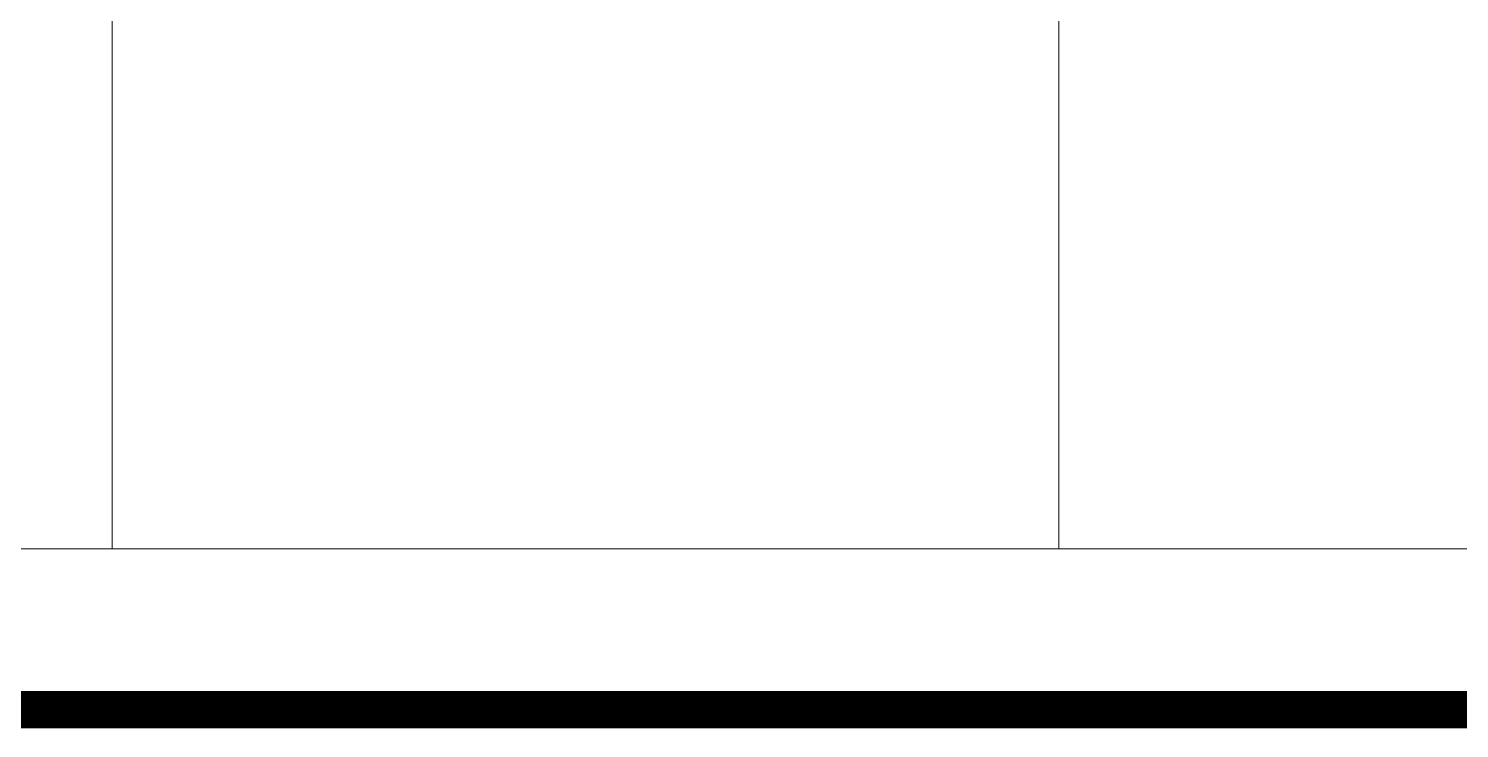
# Model space of a CAD drawing. Header units: inches. Extents: x 242965 to 445791, y 236206 to 423703.
# Drawn here: x 290253 to 309364, y 334018 to 343374 of the extents above; entities that cross this region are included whole.
import ezdxf

# ---------------------------------------------------------------- set-up
doc = ezdxf.new("R2010")
doc.units = ezdxf.units.IN
doc.header["$MEASUREMENT"] = 0
doc.layers.add('8', color=253, linetype='Continuous', lineweight=20)
doc.layers.add('e', color=96, linetype='Continuous', lineweight=5)

msp = doc.modelspace()

# ---------------------------------------------------------------- linework, layer by layer
at = {"layer": '8'}
msp.add_lwpolyline([(245625.122, 336420.808), (245625.122, 372060.808), (443316.424, 372060.808), (443316.424, 336420.808)], close=True, dxfattribs=at)
at = {"layer": 'e', "linetype": 'Continuous'}
for p, q in [((291368.494, 336420.808), (291368.494, 372060.808)), ((304014.403, 336420.808), (304014.403, 372060.808))]:
    msp.add_line(p, q, dxfattribs=at)
at = {"layer": 'e'}
msp.add_line((245625.122, 336420.808), (443316.424, 336420.808), dxfattribs=at)
at = {"layer": 'e', "const_width": 500}
msp.add_lwpolyline([(243214.545, 374386.592), (445541.094, 374386.592), (445541.094, 334267.932), (243214.545, 334267.932)], close=True, dxfattribs=at)

doc.saveas('drawing.dxf')
